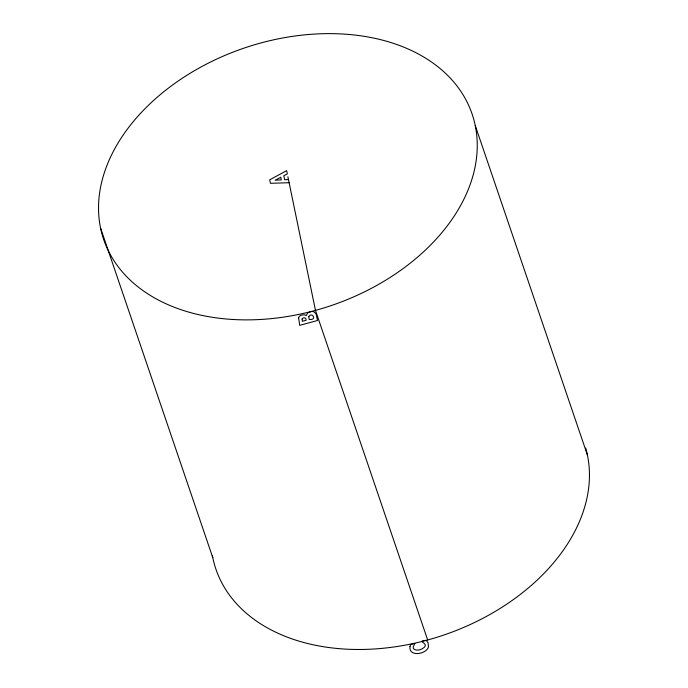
<?xml version="1.0" encoding="UTF-8"?>
<svg xmlns="http://www.w3.org/2000/svg" width="688" height="688" viewBox="0 0 688 688"><rect width="100%" height="100%" fill="white"/><g stroke="black" fill="none" stroke-linecap="round" stroke-linejoin="round"><path stroke-width="1.03" d="M288.461 179.516L284.66 179.714L283.834 175.724L287.309 173.935L286.629 170.65L269.705 179.817L270.418 183.3L289.123 182.716M475.227 125.491A194.601 135.906 -18.8 0 1 218.113 318.114A194.601 135.906 -18.8 0 1 170.349 86.645A194.601 135.906 -18.8 0 1 475.227 125.491L587.432 455.095M427.678 639.986L315.474 310.383L287.894 176.747M100.568 228.012L212.773 557.615M585.686 448.008A194.601 135.906 -18.8 0 1 431.264 638.98A194.601 135.906 -18.8 0 1 212.368 555.569M308.792 316.618L309.17 319.421C317.684 320.513 311.931 311.32 308.792 316.618M302.109 318.974L302.35 321.287L306.117 320.255C306.538 317.667 303.227 316.936 302.109 318.974M409.971 646.634C408.827 655.587 421.202 654.666 425.881 650.538A7.86 5.495 -18.8 0 0 428.469 646.961L428.117 642.833L426.13 640.339C415.733 641.225 428.882 642.79 424.307 647.279C421.701 649.678 416.954 651.338 413.841 649.042A5.186 3.621 -18.8 0 1 413.307 646.677L414.881 643.418L410.633 644.579L409.971 646.634M298.609 317.942L299.736 325.355L317.546 320.479L316.17 314.21L314.261 312.042A4.945 3.449 -18.8 0 0 311.26 311.561L307.768 312.842L306.229 315.586L304.371 314.734L300.914 315.276A3.56 2.485 -18.8 0 0 298.867 317.185L298.609 317.942M280.747 177.306L275.14 180.213L281.28 179.903L280.747 177.306"/></g></svg>
